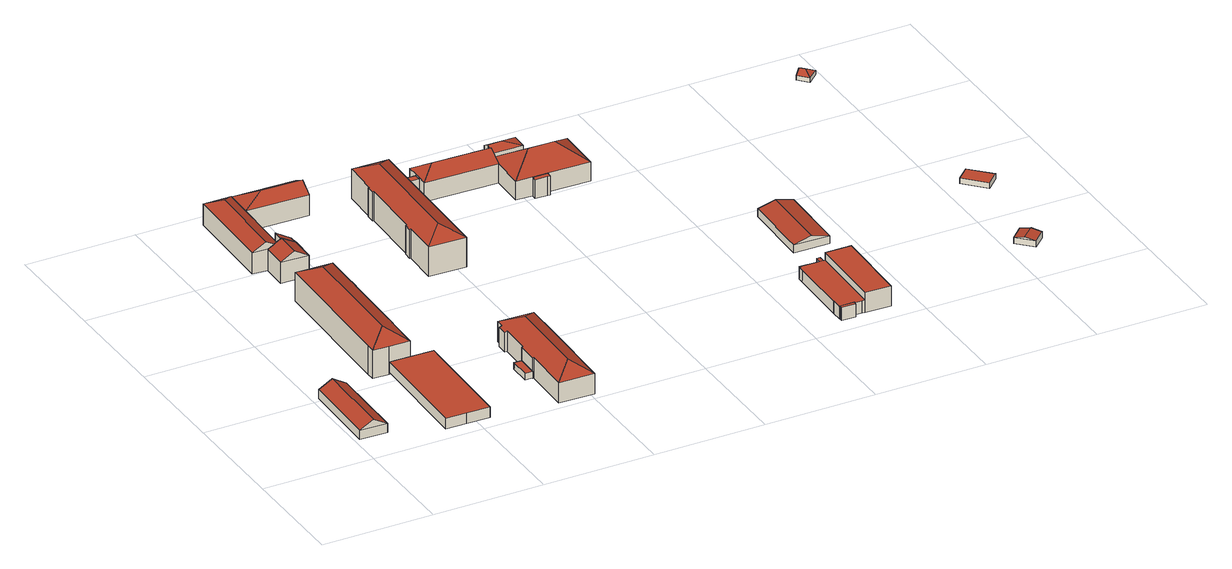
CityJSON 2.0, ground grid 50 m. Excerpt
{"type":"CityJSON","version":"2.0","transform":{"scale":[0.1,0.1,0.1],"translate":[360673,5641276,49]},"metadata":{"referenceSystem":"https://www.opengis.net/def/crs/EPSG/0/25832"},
"CityObjects":{
"building1":{"type":"Building","attributes":{"Geometrietyp2DReferenz":"3000","Gemeindeschluessel":"05315000","function":"31001_3040","roofType":"3100","measuredHeight":7.66,"storeysAboveGround":1},"address":[{"country":"Germany","locality":"Köln","thoroughfareNumber":"1e","thoroughfareName":"Neue Str."}],"geometry":[{"type":"Solid","lod":"2","boundaries":[[[[0,1,2,3]],[[4,5,1,0]],[[6,7,5,4]],[[3,2,7,6]],[[0,8,4]],[[6,9,3]],[[3,9,8,0]],[[4,8,9,6]],[[1,5,7,2]]]],"semantics":{"surfaces":[{"type":"WallSurface"},{"type":"RoofSurface"},{"type":"GroundSurface"}],"values":[[0,0,0,0,0,0,1,1,2]]}}]},
"building2":{"type":"Building","attributes":{"Geometrietyp2DReferenz":"3000","Gemeindeschluessel":"05315000","function":"31001_3070","roofType":"1000","measuredHeight":4.82,"storeysAboveGround":1},"address":[{"country":"Germany","locality":"Köln","thoroughfareNumber":"1","thoroughfareName":"Kölner Str. Po"}],"geometry":[{"type":"Solid","lod":"2","boundaries":[[[[10,11,12,13]],[[14,15,11,10]],[[16,17,15,14]],[[18,19,17,16]],[[20,21,19,18]],[[13,12,21,20]],[[18,16,14,10,13,20]],[[11,15,17,19,21,12]]]],"semantics":{"surfaces":[{"type":"WallSurface"},{"type":"RoofSurface"},{"type":"GroundSurface"}],"values":[[0,0,0,0,0,0,1,2]]}}]},
"building3":{"type":"Building","attributes":{"Geometrietyp2DReferenz":"3000","Gemeindeschluessel":"05315000","function":"31001_3070","roofType":"3200","measuredHeight":17.76,"storeysAboveGround":3},"address":[{"country":"Germany","locality":"Köln","thoroughfareNumber":"1","thoroughfareName":"Kölner Str. Po"}],"geometry":[{"type":"Solid","lod":"2","boundaries":[[[[22,23,24,25]],[[26,27,23,22]],[[28,29,27,26]],[[30,31,29,28]],[[32,33,31,30]],[[34,35,33,32]],[[36,37,35,34]],[[38,39,37,36]],[[40,41,39,38]],[[42,43,41,40]],[[44,45,43,42]],[[46,47,45,44]],[[48,49,47,46]],[[25,24,49,48]],[[50,28,26,22,25,48,46,44,42,40,38,51]],[[38,36,51]],[[51,36,34,32,50]],[[32,30,28,50]],[[23,27,29,31,33,35,37,39,41,43,45,47,49,24]]]],"semantics":{"surfaces":[{"type":"WallSurface"},{"type":"RoofSurface"},{"type":"GroundSurface"}],"values":[[0,0,0,0,0,0,0,0,0,0,0,0,0,0,1,1,1,1,2]]}}]},
"building4":{"type":"Building","attributes":{"Geometrietyp2DReferenz":"3000","Gemeindeschluessel":"05315000","function":"31001_3070","roofType":"1000","measuredHeight":2.98,"storeysAboveGround":1},"address":[{"country":"Germany","locality":"Köln","thoroughfareNumber":"1","thoroughfareName":"Kölner Str. Po"}],"geometry":[{"type":"Solid","lod":"2","boundaries":[[[[52,53,54,55]],[[56,57,53,52]],[[58,59,57,56]],[[55,54,59,58]],[[56,52,55,58]],[[53,57,59,54]]]],"semantics":{"surfaces":[{"type":"WallSurface"},{"type":"RoofSurface"},{"type":"GroundSurface"}],"values":[[0,0,0,0,1,2]]}}]},
"building5":{"type":"Building","attributes":{"Gemeindeschluessel":"05315000","Geometrietyp2DReferenz":"3000","function":"31001_3070"},"address":[{"country":"Germany","locality":"Köln","thoroughfareNumber":"1","thoroughfareName":"Kölner Str. Po"}],"children":["building5-1","building5-2","building5-3","building5-4"]},
"building5-1":{"type":"BuildingPart","attributes":{"roofType":"5000","measuredHeight":13.24,"storeysAboveGround":3},"parents":["building5"],"geometry":[{"type":"MultiSurface","lod":"2","boundaries":[[[60,61,62,63]],[[64,65,61,60]],[[60,66,64]],[[63,67,66,60]],[[64,66,67,68]],[[61,65,69,62]],[[70,71,64,72,73,74]],[[72,68,69,73]],[[71,70,74,65]],[[75,76,68,63,62,77]],[[76,75,77,69]],[[63,78,79,67]],[[78,68,79]]],"semantics":{"surfaces":[{"type":"WallSurface"},{"type":"RoofSurface"},{"type":"GroundSurface"},{"type":"ClosureSurface"}],"values":[0,0,1,1,1,2,0,3,3,0,3,0,3]}}]},
"building5-2":{"type":"BuildingPart","attributes":{"roofType":"2100","measuredHeight":13.46,"storeysAboveGround":3},"parents":["building5"],"geometry":[{"type":"MultiSurface","lod":"2","boundaries":[[[80,81,73,82]],[[83,84,81,80]],[[82,85,83,80]],[[69,73,81,84]],[[85,86,87]],[[84,83,88,76,69]],[[87,86,68,76,88]],[[85,82,72,68]],[[68,72,73,69]]],"semantics":{"surfaces":[{"type":"WallSurface"},{"type":"RoofSurface"},{"type":"GroundSurface"},{"type":"ClosureSurface"}],"values":[0,0,1,2,0,3,3,0,3]}}]},
"building5-3":{"type":"BuildingPart","attributes":{"roofType":"3100","measuredHeight":13.23,"storeysAboveGround":3},"parents":["building5"],"geometry":[{"type":"MultiSurface","lod":"2","boundaries":[[[89,90,84,91]],[[92,93,90,89]],[[75,77,93,92]],[[89,94,92]],[[91,95,94,89]],[[92,94,95,75]],[[90,93,77,84]],[[91,83,88]],[[75,76,69,77]],[[76,88,83,84,69]],[[91,88,87,95]],[[68,79,86]],[[76,75,78,68]],[[68,78,79]],[[88,76,68,86,87]]],"semantics":{"surfaces":[{"type":"WallSurface"},{"type":"RoofSurface"},{"type":"GroundSurface"},{"type":"ClosureSurface"}],"values":[0,0,0,0,1,1,2,0,3,3,0,0,0,3,3]}}]},
"building5-4":{"type":"BuildingPart","attributes":{"roofType":"5000","measuredHeight":13.22,"storeysAboveGround":3},"parents":["building5"],"geometry":[{"type":"Solid","lod":"2","boundaries":[[[[70,74,96,97]],[[98,99,65,71]],[[97,96,99,98]],[[70,100,71]],[[98,101,97]],[[97,101,100,70]],[[71,100,101,98]],[[74,65,99,96]],[[65,74,70,71]]]],"semantics":{"surfaces":[{"type":"WallSurface"},{"type":"RoofSurface"},{"type":"GroundSurface"},{"type":"ClosureSurface"}],"values":[[0,0,0,1,0,1,1,2,3]]}}]},
"building6":{"type":"Building","attributes":{"Geometrietyp2DReferenz":"3000","Gemeindeschluessel":"05315000","function":"31001_3070","roofType":"3200","measuredHeight":13.85,"storeysAboveGround":3},"address":[{"country":"Germany","locality":"Köln","thoroughfareNumber":"1","thoroughfareName":"Kölner Str. Po"}],"geometry":[{"type":"Solid","lod":"2","boundaries":[[[[102,103,104,105]],[[106,107,103,102]],[[108,109,107,106]],[[110,111,109,108]],[[112,113,111,110]],[[114,115,113,112]],[[116,117,115,114]],[[118,119,117,116]],[[120,121,119,118]],[[122,123,121,120]],[[124,125,123,122]],[[126,127,125,124]],[[105,104,127,126]],[[128,126,124,122,129]],[[122,120,129]],[[129,120,118,116,114,112,110,108,106,102,105,128]],[[105,126,128]],[[103,107,109,111,113,115,117,119,121,123,125,127,104]]]],"semantics":{"surfaces":[{"type":"WallSurface"},{"type":"RoofSurface"},{"type":"GroundSurface"}],"values":[[0,0,0,0,0,0,0,0,0,0,0,0,0,1,1,1,1,2]]}}]},
"building7":{"type":"Building","attributes":{"Geometrietyp2DReferenz":"3000","Gemeindeschluessel":"05315000","function":"31001_3070","roofType":"3200","measuredHeight":18.05,"storeysAboveGround":3},"address":[{"country":"Germany","locality":"Köln","thoroughfareNumber":"1","thoroughfareName":"Kölner Str. Po"}],"geometry":[{"type":"Solid","lod":"2","boundaries":[[[[130,131,132,133]],[[134,135,131,130]],[[136,137,135,134]],[[138,139,137,136]],[[140,141,139,138]],[[142,143,141,140]],[[144,145,143,142]],[[146,147,145,144]],[[148,149,147,146]],[[150,151,149,148]],[[152,153,151,150]],[[154,155,153,152]],[[156,157,155,154]],[[133,132,157,156]],[[158,146,144,142,140,159]],[[140,138,159]],[[159,138,136,134,130,133,156,154,152,150,148,158]],[[148,146,158]],[[131,135,137,139,141,143,145,147,149,151,153,155,157,132]]]],"semantics":{"surfaces":[{"type":"WallSurface"},{"type":"RoofSurface"},{"type":"GroundSurface"}],"values":[[0,0,0,0,0,0,0,0,0,0,0,0,0,0,1,1,1,1,2]]}}]},
"building8":{"type":"Building","attributes":{"Gemeindeschluessel":"05315000","Geometrietyp2DReferenz":"3000","function":"31001_3073"},"address":[{"country":"Germany","locality":"Köln","thoroughfareNumber":"1","thoroughfareName":"Kölner Str. Po"}],"children":["building8-1","building8-2","building8-3","building8-4","building8-5"]},
"building8-1":{"type":"BuildingPart","attributes":{"roofType":"3200","measuredHeight":15.46,"storeysAboveGround":2},"parents":["building8"],"geometry":[{"type":"MultiSurface","lod":"2","boundaries":[[[160,161,162,163]],[[164,165,161,160]],[[166,167,168,169]],[[170,171,167,166]],[[163,162,172,173]],[[174,163,173,175,176]],[[175,170,166,176]],[[176,166,169,164,160,174]],[[160,163,174]],[[161,165,168,167,171,177,172,162]],[[169,168,165,164]],[[170,178,175,177,171]],[[175,173,172,177]]],"semantics":{"surfaces":[{"type":"WallSurface"},{"type":"RoofSurface"},{"type":"GroundSurface"},{"type":"ClosureSurface"}],"values":[0,0,0,0,0,1,1,1,1,2,3,3,3]}}]},
"building8-2":{"type":"BuildingPart","attributes":{"roofType":"1000","measuredHeight":8.69,"storeysAboveGround":2},"parents":["building8"],"geometry":[{"type":"Solid","lod":"2","boundaries":[[[[169,168,179,180]],[[181,182,165,164]],[[183,184,182,181]],[[180,179,184,183]],[[181,164,169,180,183]],[[168,165,182,184,179]],[[164,165,168,169]]]],"semantics":{"surfaces":[{"type":"WallSurface"},{"type":"RoofSurface"},{"type":"GroundSurface"},{"type":"ClosureSurface"}],"values":[[0,0,0,0,1,2,3]]}}]},
"building8-3":{"type":"BuildingPart","attributes":{"roofType":"5000","measuredHeight":12.68,"storeysAboveGround":2},"parents":["building8"],"geometry":[{"type":"MultiSurface","lod":"2","boundaries":[[[185,186,187,188]],[[189,172,186,185]],[[190,191,189,192]],[[189,185,192]],[[185,188,190,192]],[[193,187,186,172,177]],[[190,194,195]],[[195,194,193,196,197]],[[197,196,177,175,191]],[[190,188,198,194]],[[187,193,194,198]],[[189,191,175,173]],[[177,172,173,175]]],"semantics":{"surfaces":[{"type":"WallSurface"},{"type":"RoofSurface"},{"type":"GroundSurface"},{"type":"ClosureSurface"}],"values":[0,0,1,1,1,2,0,3,3,0,3,0,3]}}]},
"building8-4":{"type":"BuildingPart","attributes":{"roofType":"5000","measuredHeight":12.77,"storeysAboveGround":2},"parents":["building8"],"geometry":[{"type":"MultiSurface","lod":"2","boundaries":[[[199,200,201,202]],[[203,204,205,206]],[[198,187,204,203]],[[202,201,171,170]],[[207,198,203,208]],[[203,206,199,202,208]],[[202,170,207,208]],[[200,205,204,187,196,171,201]],[[209,210,205,200]],[[199,206,211,212]],[[210,209,212,211]],[[207,197,195]],[[195,197,196,193,194]],[[194,193,187,198]],[[191,197,207,178,175]],[[175,178,170,171,177]],[[197,191,175,177,196]]],"semantics":{"surfaces":[{"type":"WallSurface"},{"type":"RoofSurface"},{"type":"GroundSurface"},{"type":"ClosureSurface"}],"values":[0,0,0,0,1,1,1,2,0,0,3,0,3,3,0,3,3]}}]},
"building8-5":{"type":"BuildingPart","attributes":{"roofType":"1000","measuredHeight":7.41,"storeysAboveGround":2},"address":[{"country":"Germany","locality":"Köln","thoroughfareNumber":"1","thoroughfareName":"Kölner Str. Po"}],"parents":["building8"],"geometry":[{"type":"Solid","lod":"2","boundaries":[[[[211,210,213,214]],[[215,216,209,212]],[[214,213,216,215]],[[212,211,214,215]],[[210,209,216,213]],[[211,212,209,210]]]],"semantics":{"surfaces":[{"type":"WallSurface"},{"type":"RoofSurface"},{"type":"GroundSurface"},{"type":"ClosureSurface"}],"values":[[0,0,0,1,2,3]]}}]},
"building9":{"type":"Building","attributes":{"Gemeindeschluessel":"05315000","Geometrietyp2DReferenz":"3000","function":"31001_3073"},"address":[{"country":"Germany","locality":"Köln","thoroughfareNumber":"1","thoroughfareName":"Kölner Str. Po"}],"children":["building9-1","building9-2","building9-3","building9-4"]},
"building9-1":{"type":"BuildingPart","attributes":{"roofType":"1000","measuredHeight":9.2,"storeysAboveGround":1},"parents":["building9"],"geometry":[{"type":"MultiSurface","lod":"2","boundaries":[[[217,218,219,220]],[[221,222,218,217]],[[223,224,222,221]],[[217,220,223,221]],[[219,218,222,224]],[[225,226,219,224]],[[223,220,227,228]],[[228,227,226,225]]],"semantics":{"surfaces":[{"type":"WallSurface"},{"type":"RoofSurface"},{"type":"GroundSurface"},{"type":"ClosureSurface"}],"values":[0,0,0,1,2,0,0,3]}}]},
"building9-2":{"type":"BuildingPart","attributes":{"roofType":"1000","measuredHeight":5.62,"storeysAboveGround":1},"address":[{"country":"Germany","locality":"Köln","thoroughfareNumber":"1","thoroughfareName":"Kölner Str. Po"}],"parents":["building9"],"geometry":[{"type":"Solid","lod":"2","boundaries":[[[[229,230,231,232]],[[233,234,230,229]],[[227,226,235,236]],[[237,238,225,228]],[[239,240,238,237]],[[241,242,243,244]],[[245,246,242,241]],[[247,248,246,245]],[[232,231,248,247]],[[245,241,244,239,237,228,227,236,233,229,232,247]],[[230,234,235,226,225,238,240,243,242,246,248,231]],[[233,236,235,234]],[[227,228,225,226]],[[239,244,243,240]]]],"semantics":{"surfaces":[{"type":"WallSurface"},{"type":"RoofSurface"},{"type":"GroundSurface"},{"type":"ClosureSurface"}],"values":[[0,0,0,0,0,0,0,0,0,1,2,3,3,3]]}}]},
"building9-3":{"type":"BuildingPart","attributes":{"roofType":"9999","measuredHeight":5.58,"storeysAboveGround":1},"address":[{"country":"Germany","locality":"Köln","thoroughfareNumber":"1","thoroughfareName":"Kölner Str. Po"}],"parents":["building9"],"geometry":[{"type":"Solid","lod":"2","boundaries":[[[[249,250,233,236]],[[250,251,234,233]],[[249,252,251,250]],[[236,235,252,249]],[[233,234,235,236]],[[251,252,235,234]]]],"semantics":{"surfaces":[{"type":"RoofSurface"},{"type":"WallSurface"},{"type":"GroundSurface"}],"values":[[0,1,1,1,1,2]]}}]},
"building9-4":{"type":"BuildingPart","attributes":{"roofType":"9999","measuredHeight":6,"storeysAboveGround":1},"address":[{"country":"Germany","locality":"Köln","thoroughfareNumber":"1","thoroughfareName":"Kölner Str. Po"}],"parents":["building9"],"geometry":[{"type":"MultiSurface","lod":"2","boundaries":[[[253,254,255,256]],[[254,243,257,255]],[[254,253,239,244]],[[256,258,240,253]],[[255,257,258,256]],[[240,243,244,239]],[[243,240,258,257]]],"semantics":{"surfaces":[{"type":"RoofSurface"},{"type":"WallSurface"},{"type":"GroundSurface"}],"values":[0,1,1,1,1,1,2]}}]},
"building10":{"type":"Building","attributes":{"Geometrietyp2DReferenz":"3000","Gemeindeschluessel":"05315000","function":"31001_3073","roofType":"3100","measuredHeight":5.82,"storeysAboveGround":1},"address":[{"country":"Germany","locality":"Köln","thoroughfareNumber":"23","thoroughfareName":"Kölner Str. Po"}],"geometry":[{"type":"Solid","lod":"2","boundaries":[[[[259,260,261,262]],[[263,264,260,259]],[[265,266,264,263]],[[262,261,266,265]],[[259,267,263]],[[265,268,262]],[[262,268,267,259]],[[263,267,268,265]],[[260,264,266,261]]]],"semantics":{"surfaces":[{"type":"WallSurface"},{"type":"RoofSurface"},{"type":"GroundSurface"}],"values":[[0,0,0,0,0,0,1,1,2]]}}]},
"building11":{"type":"Building","attributes":{"Geometrietyp2DReferenz":"3000","Gemeindeschluessel":"05315000","function":"31001_2000","roofType":"3100","measuredHeight":3.77,"storeysAboveGround":1},"address":[{"country":"Germany","locality":"Köln","thoroughfareNumber":"1","thoroughfareName":"Kölner Str. Po"}],"geometry":[{"type":"Solid","lod":"2","boundaries":[[[[269,270,271,272]],[[273,274,270,269]],[[275,276,274,273]],[[272,271,276,275]],[[269,277,273]],[[275,278,272]],[[272,278,277,269]],[[273,277,278,275]],[[270,274,276,271]]]],"semantics":{"surfaces":[{"type":"WallSurface"},{"type":"RoofSurface"},{"type":"GroundSurface"}],"values":[[0,0,0,0,0,0,1,1,2]]}}]},
"building12":{"type":"Building","attributes":{"Geometrietyp2DReferenz":"3000","Gemeindeschluessel":"05315000","function":"31001_2000","roofType":"1000","measuredHeight":2.52,"storeysAboveGround":1},"address":[{"country":"Germany","locality":"Köln","thoroughfareNumber":"1","thoroughfareName":"Kölner Str. Po"}],"geometry":[{"type":"Solid","lod":"2","boundaries":[[[[279,280,281,282]],[[283,284,280,279]],[[285,286,284,283]],[[282,281,286,285]],[[283,279,282,285]],[[280,284,286,281]]]],"semantics":{"surfaces":[{"type":"WallSurface"},{"type":"RoofSurface"},{"type":"GroundSurface"}],"values":[[0,0,0,0,1,2]]}}]},
"building13":{"type":"Building","attributes":{"Geometrietyp2DReferenz":"3000","Gemeindeschluessel":"05315000","function":"31001_2000","roofType":"5000","measuredHeight":3.68,"storeysAboveGround":1},"address":[{"country":"Germany","locality":"Köln","thoroughfareNumber":"1","thoroughfareName":"Kölner Str. Po"}],"geometry":[{"type":"Solid","lod":"2","boundaries":[[[[287,288,289,290]],[[291,292,288,287]],[[293,294,292,291]],[[290,289,294,293]],[[287,295,291]],[[293,296,290]],[[290,296,295,287]],[[291,295,296,293]],[[288,292,294,289]]]],"semantics":{"surfaces":[{"type":"WallSurface"},{"type":"RoofSurface"},{"type":"GroundSurface"}],"values":[[0,0,0,0,1,0,1,1,2]]}}]}
},
"vertices":[
[131,123,63],[131,123,22],[138,482,22],[138,482,63],[8,126,63],[8,126,22],[15,487,63],[15,487,22],[69,124,98],[76,485,98],
[459,543,65],[459,543,17],[365,545,17],[365,545,65],[564,540,65],[564,540,17],[550,41,65],[550,41,17],[446,43,65],[446,43,17],[352,46,65],[352,46,17],
[468,702,133],[468,702,6],[469,740,6],[469,740,133],[464,702,136],[464,702,6],[459,543,136],[459,543,6],[365,545,136],[365,545,6],[292,547,136],[292,547,6],[293,586,136],[293,586,6],[310,1234,136],[310,1234,6],[478,1229,136],[478,1229,6],[474,1070,136],[474,1070,6],[478,1070,133],[478,1070,6],[477,1032,133],[477,1032,6],[473,1032,136],[473,1032,6],[465,740,136],[465,740,6],[378,628,183],[392,1148,183],
[848,330,48],[848,330,18],[814,331,18],[814,331,48],[846,232,48],[846,232,18],[812,233,48],[812,233,18],
[263,1918,113],[263,1918,16],[251,1484,16],[251,1484,113],[388,1915,113],[388,1915,16],[324,1852,148],[314,1482,148],[376,1481,113],[376,1481,16],[385,1790,112],[388,1915,112],[377,1524,113],[377,1524,16],[385,1790,16],[319,1482,112],[376,1481,112],[319,1482,16],[321,1482,113],[348,1481,129],
[447,1522,110],[447,1522,16],[377,1524,151],[446,1479,110],[446,1479,16],[376,1481,151],[376,1481,145],[382,1480,148],[443,1479,112],
[443,1364,112],[443,1364,16],[446,1479,112],[316,1367,112],[316,1367,16],[380,1365,148],[383,1480,148],
[670,1783,16],[670,1783,112],[674,1907,112],[674,1907,16],[489,1850,148],[672,1845,148],
[850,232,111],[850,232,17],[844,11,17],[844,11,111],[846,232,108],[846,232,17],[848,330,108],[848,330,17],[853,330,111],[853,330,17],[857,468,111],[857,468,17],[845,468,104],[845,468,17],[846,516,104],[846,516,17],[858,515,111],[858,515,17],[859,552,111],[859,552,17],[1019,547,111],[1019,547,17],[1015,371,111],[1015,371,17],[1005,7,111],[1005,7,17],[927,91,156],[937,467,156],
[885,1651,131],[885,1651,0],[889,1651,0],[889,1651,134],[886,1689,131],[886,1689,0],[890,1689,134],[890,1689,0],[895,1848,134],[895,1848,0],[1062,1844,134],[1062,1844,0],[1059,1741,134],[1059,1741,0],[1058,1709,134],[1058,1709,0],[1043,1156,134],[1043,1156,0],[876,1161,134],[876,1161,0],[880,1321,134],[880,1321,0],[876,1321,131],[876,1321,0],[877,1359,131],[877,1359,0],[881,1358,134],[881,1358,0],[962,1242,181],[976,1762,181],
[1785,1491,104],[1785,1491,17],[1790,1701,17],[1790,1701,104],[1592,1496,104],[1592,1496,17],[1450,1500,104],[1450,1500,17],[1525,1498,17],[1525,1498,104],[1454,1652,104],[1454,1652,17],[1595,1706,17],[1595,1706,104],[1680,1599,172],[1456,1710,104],[1561,1602,172],[1456,1710,17],[1454,1653,104],
[1524,1473,17],[1524,1473,104],[1591,1471,104],[1591,1471,17],[1580,1472,104],[1580,1472,17],
[1597,1777,123],[1597,1777,17],[1458,1781,17],[1458,1781,123],[1595,1706,123],[1457,1745,144],[1456,1710,123],[1521,1744,144],[1457,1745,17],[1457,1745,127],[1457,1731,136],[1456,1716,17],[1456,1716,126],[1458,1781,104],
[1125,1707,104],[1125,1707,17],[1123,1661,17],[1123,1661,104],[1127,1790,104],[1127,1790,17],[1126,1739,17],[1126,1739,104],[1456,1716,145],[1191,1724,145],[1125,1707,23],[1126,1739,23],[1126,1739,97],[1125,1707,97],
[1059,1741,23],[1059,1741,97],[1058,1709,97],[1058,1709,23],
[2383,416,108],[2383,416,16],[2267,418,16],[2267,418,108],[2373,61,108],[2373,61,16],[2258,63,108],[2258,63,16],[2258,63,17],[2267,418,17],[2267,418,73],[2258,63,73],
[2151,421,73],[2151,421,17],[2150,392,17],[2150,392,73],[2243,419,73],[2243,419,17],[2258,419,17],[2258,419,73],[2244,64,73],[2244,64,17],[2208,65,73],[2208,65,17],[2143,66,73],[2143,66,17],[2145,66,17],[2145,66,73],[2144,116,73],[2144,116,17],[2142,116,73],[2142,116,17],
[2258,445,73],[2244,445,73],[2244,445,17],[2258,445,17],
[2208,65,77],[2145,66,77],[2145,51,77],[2207,49,77],[2145,51,17],[2207,49,17],
[2388,605,54],[2388,605,18],[2397,925,18],[2397,925,54],[2228,609,54],[2228,609,18],[2237,929,54],[2237,929,18],[2308,607,76],[2317,927,76],
[3097,189,48],[3097,189,20],[3153,243,20],[3153,243,48],[3032,258,48],[3032,258,20],[3088,311,48],[3088,311,20],[3064,223,58],[3121,277,58],
[3208,736,46],[3208,736,21],[3121,827,21],[3121,827,46],[3151,682,46],[3151,682,21],[3065,773,46],[3065,773,21],
[2968,1803,38],[2968,1803,19],[2927,1846,19],[2927,1846,38],[2920,1760,38],[2920,1760,19],[2880,1804,38],[2880,1804,19],[2923,1804,56],[2904,1825,56]
]}
